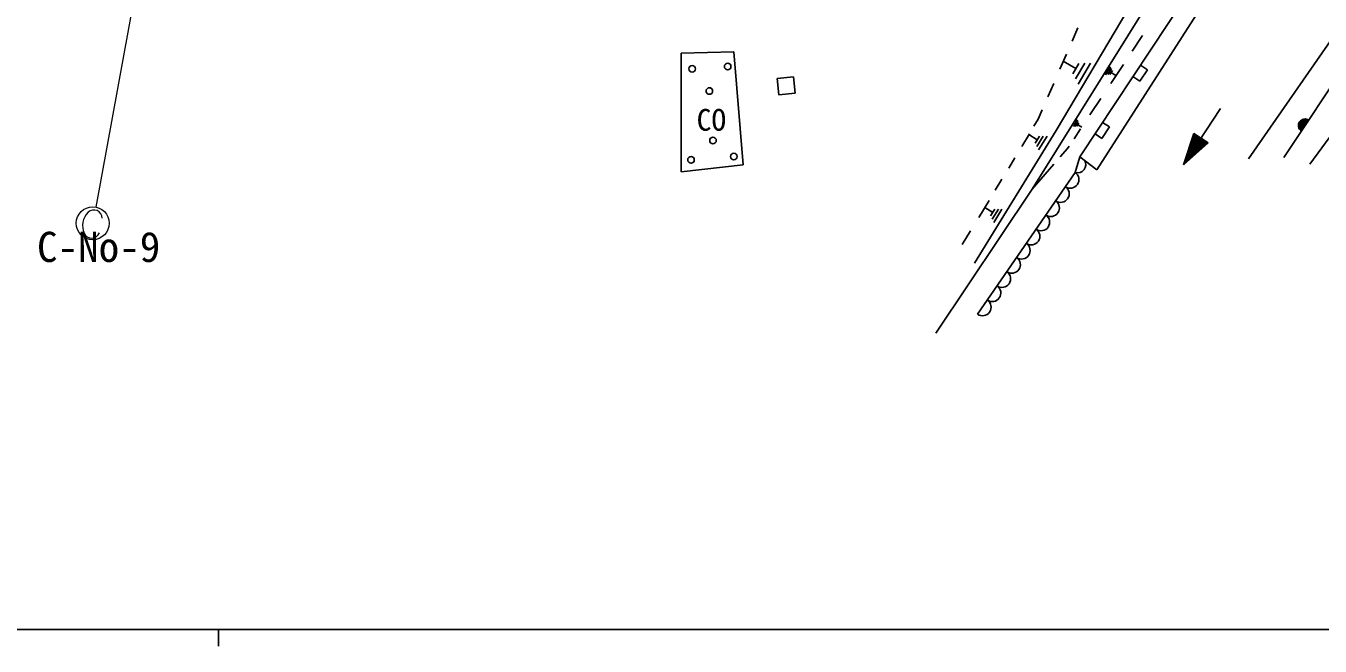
# Model space of a CAD drawing. Units: millimetres, scale not verified. Extents: x 40000 to 680000, y 20000 to 380000.
# Drawn here: x 156324 to 234833, y 204000 to 241653 of the extents above; entities that cross this region are included whole.
import ezdxf
from ezdxf.enums import TextEntityAlignment as Align

# ---------------------------------------------------------------- set-up
doc = ezdxf.new("R2010")
doc.units = ezdxf.units.MM
doc.header["$LTSCALE"] = 1000
for name, color, linetype, lineweight in [('M-BGD', 7, 'Continuous', 25), ('M-STR-STRC', 7, 'Continuous', 13), ('M-TTL-BAND', 7, 'Continuous', 25)]:
    doc.layers.add(name, color=color, linetype=linetype, lineweight=lineweight)
doc.styles.add('ＭＳ ゴシック', font='')
doc.styles.get('ＭＳ ゴシック').set_extended_font_data('MS Gothic')

msp = doc.modelspace()

# ---------------------------------------------------------------- linework, layer by layer
at = {"layer": 'M-BGD'}
for p, q in [((229532, 251293), (217369, 231734)), ((233440, 251860), (221295, 232920)), ((240349, 245283), (232633, 233669)), ((220259, 233703), (227164, 244136)), ((237344, 243471), (230484, 233580)), ((223164, 242628), (218829, 235297)), ((220135, 241532), (219783, 240721)), ((223428, 240122), (224052, 241065)), ((234213, 233249), (239451, 240435)), ((196075, 239995), (199270, 240070)), ((196082, 232794), (196075, 239995)), ((199270, 240070), (199841, 233209)), ((219445, 239940), (219047, 239020)), ((219252, 239504), (220023, 239055)), ((220203, 239367), (219830, 238735)), ((220552, 239383), (219997, 238429)), ((220899, 239390), (220152, 238115)), ((221816, 238689), (222110, 239174)), ((221949, 238695), (222170, 239061)), ((222081, 238691), (222229, 238938)), ((222128, 238157), (222896, 239317)), ((222446, 238633), (222156, 238819)), ((224359, 238991), (223898, 238296)), ((224359, 238991), (223942, 239267)), ((202880, 238561), (201899, 238455)), ((201899, 238455), (202005, 237469)), ((202986, 237575), (202880, 238561)), ((218670, 238150), (218324, 237350)), ((223898, 238296), (223482, 238572)), ((202005, 237469), (202986, 237575)), ((220866, 236251), (221528, 237251)), ((217977, 236550), (217732, 235983)), ((228783, 236636), (226543, 233215)), ((217732, 235983), (217473, 235555)), ((219867, 235554), (220113, 235945)), ((219979, 235553), (220157, 235856)), ((220081, 235555), (220200, 235756)), ((220378, 235509), (220140, 235655)), ((222057, 235514), (221640, 235790)), ((218829, 235297), (213860, 227238)), ((217196, 235098), (216733, 234332)), ((217169, 235051), (217671, 234743)), ((217802, 234953), (217540, 234534)), ((218037, 234960), (217645, 234331)), ((218270, 234957), (217748, 234119)), ((219909, 234805), (220307, 235406)), ((221597, 234818), (221180, 235094)), ((222057, 235514), (221597, 234818)), ((226543, 233215), (227168, 235114)), ((227778, 234318), (227061, 234788)), ((227817, 234353), (227077, 234837)), ((227855, 234387), (227093, 234886)), ((227894, 234422), (227109, 234936)), ((227932, 234456), (227125, 234985)), ((227971, 234491), (227142, 235034)), ((228010, 234525), (227158, 235083)), ((228034, 234547), (227168, 235114)), ((219509, 234200), (219074, 233698)), ((219509, 234200), (219606, 234347)), ((226543, 233215), (228034, 234547)), ((227161, 233767), (226802, 234001)), ((227199, 233801), (226818, 234050)), ((227238, 233836), (226834, 234100)), ((227276, 233870), (226850, 234149)), ((227315, 233905), (226867, 234198)), ((227354, 233939), (226883, 234247)), ((227392, 233973), (226899, 234296)), ((227431, 234008), (226915, 234346)), ((227469, 234042), (226931, 234395)), ((227508, 234077), (226947, 234444)), ((227547, 234111), (226964, 234493)), ((227585, 234146), (226980, 234542)), ((227624, 234180), (226996, 234591)), ((227662, 234215), (227012, 234641)), ((227701, 234249), (227028, 234690)), ((227739, 234284), (227044, 234739)), ((196082, 232794), (199841, 233209)), ((216316, 233643), (215941, 233023)), ((218685, 233251), (217369, 231734)), ((219978, 232749), (220259, 233703)), ((221295, 232920), (220259, 233703)), ((226582, 233249), (226559, 233264)), ((226620, 233284), (226575, 233313)), ((226659, 233318), (226592, 233362)), ((226697, 233353), (226608, 233411)), ((226736, 233387), (226624, 233460)), ((226775, 233422), (226640, 233510)), ((226813, 233456), (226656, 233559)), ((226852, 233491), (226672, 233608)), ((226890, 233525), (226689, 233657)), ((226929, 233560), (226705, 233706)), ((226968, 233594), (226721, 233755)), ((227006, 233629), (226737, 233805)), ((227045, 233663), (226753, 233854)), ((227083, 233698), (226770, 233903)), ((227122, 233732), (226786, 233952)), ((214055, 224147), (219978, 232749)), ((217369, 231734), (211517, 222996)), ((215530, 232342), (215130, 231682)), ((214755, 231061), (214121, 230013)), ((214489, 230617), (214974, 230323)), ((215093, 230525), (214845, 230124)), ((215316, 230524), (214949, 229921)), ((215530, 230525), (215044, 229720)), ((213632, 229204), (213128, 228372))]:
    msp.add_line(p, q, dxfattribs=at)
for centre in [(196739, 239046), (198896, 239181), (197784, 237697), (198003, 234696), (196671, 233516), (199267, 233719)]:
    msp.add_circle(centre, 200, dxfattribs=at)
for centre, radius, start, end in [((233919, 235605), 400, 56.40099, 236.40099), ((233919, 235605), 400, 56.40099, 236.40099), ((233919, 235605), 350, 56.40099, 236.40099), ((233919, 235605), 300, 56.40099, 236.40099), ((233919, 235605), 250, 56.40099, 236.40099), ((233919, 235605), 200, 56.40099, 236.40099), ((233919, 235605), 150, 56.40099, 236.40099), ((233919, 235605), 100, 56.40099, 236.40099), ((233919, 235605), 50, 56.40099, 236.40099), ((220118, 233226), 497, 253.55048, 32.26182), ((219681, 232319), 522, 235.45409, 55.45409), ((219089, 231459), 522, 235.45409, 55.45409), ((218497, 230599), 522, 235.45409, 55.45409), ((217905, 229738), 522, 235.45409, 55.45409), ((217312, 228878), 522, 235.45409, 55.45409), ((216720, 228018), 522, 235.45409, 55.45409), ((216128, 227158), 522, 235.45409, 55.45409), ((215536, 226297), 522, 235.45409, 55.45409), ((214943, 225437), 522, 235.45409, 55.45409), ((214351, 224577), 522, 235.45409, 55.45409)]:
    msp.add_arc(centre, radius, start, end, dxfattribs=at)
at = {"layer": 'M-STR-STRC'}
msp.add_line((163502, 246655), (160561, 230656), dxfattribs=at)
msp.add_circle((160380, 229672), 1000, dxfattribs=at)
for centre, radius, start, end in [((160912, 229522), 1151, 135.0405, 203.80125), ((160446, 229978), 499, 359.51179, 134.27217), ((160313, 229265), 499, 204.56958, 339.32966)]:
    msp.add_arc(centre, radius, start, end, dxfattribs=at)
at = {"layer": 'M-TTL-BAND'}
for p, q in [((40000, 205000), (579000, 205000)), ((168000, 205000), (168000, 204000))]:
    msp.add_line(p, q, dxfattribs=at)

# ---------------------------------------------------------------- texts
at = {"layer": 'M-BGD', "style": 'ＭＳ ゴシック'}
msp.add_text('CO', height=1320, dxfattribs=at).set_placement((197011, 234892), align=Align.BOTTOM_LEFT)
at = {"layer": 'M-STR-STRC', "style": 'ＭＳ ゴシック'}
msp.add_text('C-No-9', height=1833, dxfattribs=at).set_placement((156997, 226769), align=Align.BOTTOM_LEFT)

doc.saveas('drawing.dxf')
